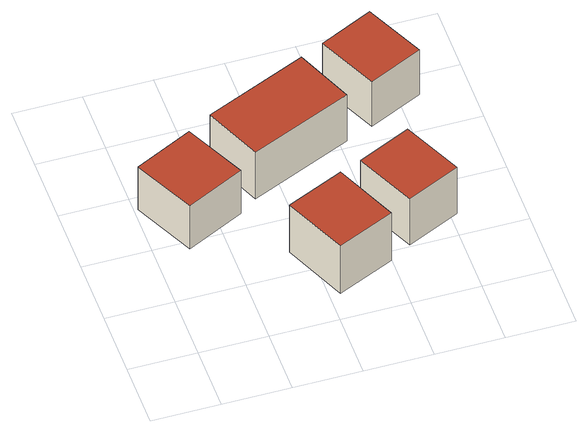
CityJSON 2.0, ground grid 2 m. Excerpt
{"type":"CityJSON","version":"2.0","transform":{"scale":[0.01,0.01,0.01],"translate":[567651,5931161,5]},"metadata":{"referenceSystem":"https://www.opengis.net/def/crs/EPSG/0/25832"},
"CityObjects":{
"building1":{"type":"Building","attributes":{"Grundfläche 2D":"3.809364","Grundhöhe NN":"5.687"},"geometry":[{"type":"Solid","lod":"3","boundaries":[[[[0,1,2,3]],[[4,5,3,2]],[[5,6,0,3]],[[6,7,1,0]],[[7,4,2,1]],[[7,6,5,4]]]],"semantics":{"surfaces":[{"type":"RoofSurface"},{"type":"WallSurface"},{"type":"GroundSurface"}],"values":[[0,1,1,1,1,2]]}}]},
"building2":{"type":"Building","attributes":{"Grundfläche 2D":"3.750833","Grundhöhe NN":"5.675"},"geometry":[{"type":"Solid","lod":"3","boundaries":[[[[8,9,10,11]],[[12,13,11,10]],[[13,14,8,11]],[[14,15,9,8]],[[15,12,10,9]],[[15,14,13,12]]]],"semantics":{"surfaces":[{"type":"RoofSurface"},{"type":"WallSurface"},{"type":"GroundSurface"}],"values":[[0,1,1,1,1,2]]}}]},
"building3":{"type":"Building","attributes":{"Grundfläche 2D":"6.036039","Grundhöhe NN":"5.708"},"geometry":[{"type":"Solid","lod":"3","boundaries":[[[[16,17,18,19]],[[20,21,19,18]],[[21,22,16,19]],[[22,23,17,16]],[[23,20,18,17]],[[23,22,21,20]]]],"semantics":{"surfaces":[{"type":"RoofSurface"},{"type":"WallSurface"},{"type":"GroundSurface"}],"values":[[0,1,1,1,1,2]]}}]},
"building4":{"type":"Building","attributes":{"Grundfläche 2D":"3.358375","Grundhöhe NN":"5.713"},"geometry":[{"type":"Solid","lod":"3","boundaries":[[[[24,25,26,27]],[[28,29,27,26]],[[29,30,24,27]],[[30,31,25,24]],[[31,28,26,25]],[[31,30,29,28]]]],"semantics":{"surfaces":[{"type":"RoofSurface"},{"type":"WallSurface"},{"type":"GroundSurface"}],"values":[[0,1,1,1,1,2]]}}]},
"building5":{"type":"Building","attributes":{"Grundfläche 2D":"3.407570","Grundhöhe NN":"5.779"},"geometry":[{"type":"Solid","lod":"3","boundaries":[[[[32,33,34,35]],[[36,37,35,34]],[[37,38,32,35]],[[38,39,33,32]],[[39,36,34,33]],[[39,38,37,36]]]],"semantics":{"surfaces":[{"type":"RoofSurface"},{"type":"WallSurface"},{"type":"GroundSurface"}],"values":[[0,1,1,1,1,2]]}}]}
},
"vertices":[
[97,373,235],[268,455,235],[181,637,235],[10,554,235],[181,637,69],[10,554,69],[97,373,69],[268,455,69],
[598,167,250],[516,354,250],[348,280,250],[430,93,250],[348,280,67],[430,93,67],[598,167,67],[516,354,67],
[620,621,250],[548,792,250],[248,664,250],[321,493,250],[248,664,71],[321,493,71],[620,621,71],[548,792,71],
[818,274,250],[736,450,250],[580,378,250],[662,201,250],[580,378,71],[662,201,71],[818,274,71],[736,450,71],
[857,719,250],[774,896,250],[617,823,250],[699,645,250],[617,823,78],[699,645,78],[857,719,78],[774,896,78]
]}
